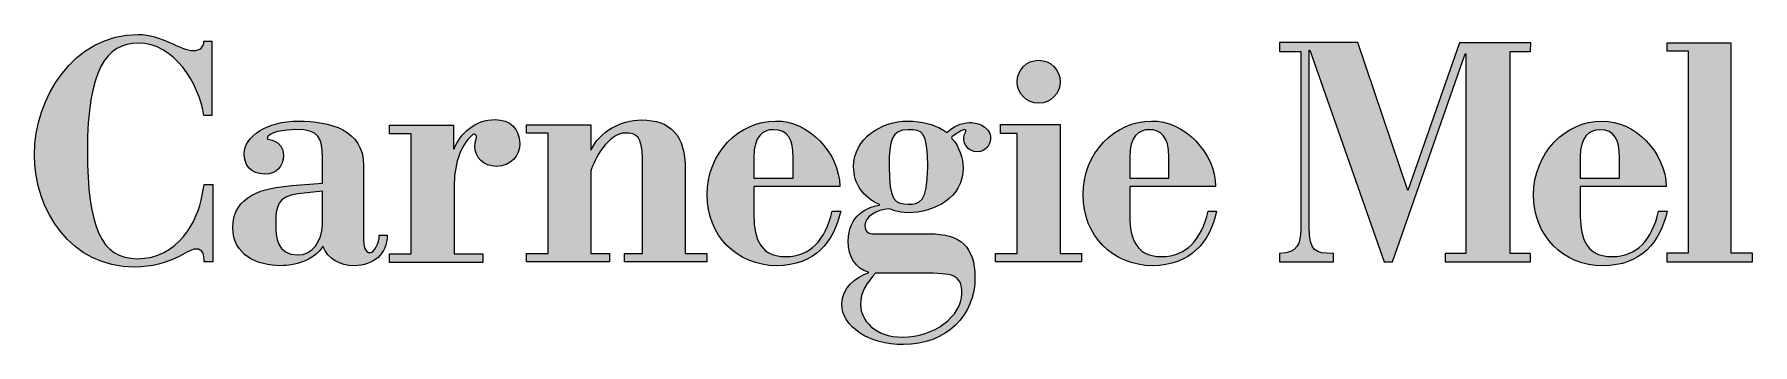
# Model space of a CAD drawing. Header units: inches. Extents: x -0.72 to 1.29, y 1.32 to 1.5.
# Drawn here: x -0.716 to 0.271, y 1.318 to 1.496 of the extents above; entities that cross this region are included whole.
import ezdxf

# ---------------------------------------------------------------- set-up
doc = ezdxf.new("R2010")
doc.units = ezdxf.units.IN
doc.header["$MEASUREMENT"] = 0
doc.layers.add('Carnegie Mellon University', color=7, linetype='Continuous', lineweight=0)

# ---------------------------------------------------------------- blocks, each defined once
blk = doc.blocks.new('Block_0')
at = {"layer": 'Carnegie Mellon University', "true_color": 0x000000, "transparency": 33554687}
h = blk.add_hatch(color=18, dxfattribs=at)
h.dxf.hatch_style = 2
edge = h.paths.add_edge_path()
edge.add_spline(control_points=[(-0.61384, 1.49263), (-0.61384, 1.49263), (-0.6183, 1.49263), (-0.6183, 1.49263), (-0.61848, 1.48883), (-0.62047, 1.48719), (-0.62428, 1.48719), (-0.6319, 1.48719), (-0.64303, 1.49644), (-0.65609, 1.49644), (-0.69327, 1.49644), (-0.71574, 1.45981), (-0.71574, 1.42753), (-0.71574, 1.39506), (-0.69435, 1.36297), (-0.65844, 1.36297), (-0.63668, 1.36297), (-0.62852, 1.37331), (-0.62272, 1.37331), (-0.61891, 1.37331), (-0.61821, 1.36995), (-0.61821, 1.36587), (-0.61821, 1.36587), (-0.61329, 1.36587), (-0.61329, 1.36587), (-0.61329, 1.36587), (-0.61329, 1.4103), (-0.61329, 1.4103), (-0.61329, 1.4103), (-0.61821, 1.4103), (-0.61821, 1.4103), (-0.61821, 1.4103), (-0.6193, 1.40413), (-0.6193, 1.40413), (-0.62183, 1.38945), (-0.63324, 1.36775), (-0.65663, 1.36775), (-0.67731, 1.36775), (-0.68528, 1.38563), (-0.68528, 1.4297), (-0.68528, 1.47595), (-0.6744, 1.4915), (-0.65609, 1.4915), (-0.63541, 1.4915), (-0.62119, 1.46833), (-0.6183, 1.44984), (-0.6183, 1.44984), (-0.61384, 1.44984), (-0.61384, 1.44984), (-0.61384, 1.44984), (-0.61384, 1.49263), (-0.61384, 1.49263)], knot_values=[0, 0, 0, 0, 1, 1, 1, 2, 2, 2, 3, 3, 3, 4, 4, 4, 5, 5, 5, 6, 6, 6, 7, 7, 7, 8, 8, 8, 9, 9, 9, 10, 10, 10, 11, 11, 11, 12, 12, 12, 13, 13, 13, 14, 14, 14, 15, 15, 15, 16, 16, 16, 17, 17, 17, 17], degree=3, periodic=0)
h = blk.add_hatch(color=18, dxfattribs=at)
h.dxf.hatch_style = 2
edge = h.paths.add_edge_path()
edge.add_spline(control_points=[(0.07343, 1.40688), (0.07343, 1.40688), (0.10307, 1.49166), (0.10307, 1.49166), (0.10307, 1.49166), (0.14395, 1.49166), (0.14395, 1.49166), (0.14395, 1.49166), (0.14383, 1.4866), (0.14383, 1.4866), (0.14383, 1.4866), (0.13214, 1.4866), (0.13214, 1.4866), (0.13214, 1.4866), (0.13214, 1.3708), (0.13214, 1.3708), (0.13214, 1.3708), (0.14383, 1.3708), (0.14383, 1.3708), (0.14383, 1.3708), (0.14383, 1.36586), (0.14383, 1.36586), (0.14383, 1.36586), (0.09472, 1.36586), (0.09472, 1.36586), (0.09472, 1.36586), (0.09472, 1.3708), (0.09472, 1.3708), (0.09472, 1.3708), (0.10665, 1.3708), (0.10665, 1.3708), (0.10665, 1.3708), (0.10665, 1.48534), (0.10665, 1.48534), (0.10665, 1.48534), (0.1063, 1.48534), (0.1063, 1.48534), (0.1063, 1.48534), (0.06462, 1.36586), (0.06462, 1.36586), (0.06462, 1.36586), (0.05979, 1.36586), (0.05979, 1.36586), (0.05979, 1.36586), (0.01705, 1.48748), (0.01705, 1.48748), (0.01705, 1.48748), (0.01669, 1.48748), (0.01669, 1.48748), (0.01669, 1.48748), (0.01669, 1.38607), (0.01669, 1.38607), (0.01669, 1.37158), (0.02045, 1.3708), (0.0301, 1.3708), (0.0301, 1.3708), (0.03065, 1.3708), (0.03065, 1.3708), (0.03065, 1.3708), (0.03065, 1.36586), (0.03065, 1.36586), (0.03065, 1.36586), (-0.00028, 1.36586), (-0.00028, 1.36586), (-0.00028, 1.36586), (-0.00028, 1.3708), (-0.00028, 1.3708), (-0.00028, 1.3708), (-0.00028, 1.3708), (-0.00028, 1.3708), (0.00993, 1.3708), (0.01182, 1.37677), (0.01182, 1.38446), (0.01182, 1.38446), (0.01182, 1.4866), (0.01182, 1.4866), (0.01182, 1.4866), (-0.00028, 1.4866), (-0.00028, 1.4866), (-0.00028, 1.4866), (-0.00028, 1.49177), (-0.00028, 1.49177), (-0.00028, 1.49177), (0.04459, 1.49177), (0.04459, 1.49177), (0.04459, 1.49177), (0.07343, 1.40688), (0.07343, 1.40688)], knot_values=[0, 0, 0, 0, 1, 1, 1, 2, 2, 2, 3, 3, 3, 4, 4, 4, 5, 5, 5, 6, 6, 6, 7, 7, 7, 8, 8, 8, 9, 9, 9, 10, 10, 10, 11, 11, 11, 12, 12, 12, 13, 13, 13, 14, 14, 14, 15, 15, 15, 16, 16, 16, 17, 17, 17, 18, 18, 18, 19, 19, 19, 20, 20, 20, 21, 21, 21, 22, 22, 22, 23, 23, 23, 24, 24, 24, 25, 25, 25, 26, 26, 26, 27, 27, 27, 28, 28, 28, 29, 29, 29, 29], degree=3, periodic=0)
h = blk.add_hatch(color=18, dxfattribs=at)
h.dxf.hatch_style = 2
h.paths.add_polyline_path([(0.22209, 1.49149), (0.22209, 1.48695), (0.23444, 1.48695), (0.23444, 1.37092), (0.22209, 1.37092), (0.22209, 1.36586), (0.27146, 1.36586), (0.27146, 1.37092), (0.25912, 1.37092), (0.25912, 1.49149)])
h = blk.add_hatch(color=18, dxfattribs=at)
h.dxf.hatch_style = 2
edge = h.paths.add_edge_path()
edge.add_spline(control_points=[(-0.15107, 1.46927), (-0.15107, 1.46243), (-0.14559, 1.45695), (-0.13874, 1.45695), (-0.13189, 1.45695), (-0.12642, 1.46243), (-0.12642, 1.46927), (-0.12642, 1.47612), (-0.13189, 1.4816), (-0.13874, 1.4816), (-0.14559, 1.4816), (-0.15107, 1.47612), (-0.15107, 1.46927)], knot_values=[0, 0, 0, 0, 1, 1, 1, 2, 2, 2, 3, 3, 3, 4, 4, 4, 4], degree=3, periodic=0)
edge.add_line((-0.15107, 1.46927), (-0.15107, 1.46927))
h = blk.add_hatch(color=18, dxfattribs=at)
h.dxf.hatch_style = 2
edge = h.paths.add_edge_path()
edge.add_spline(control_points=[(-0.51759, 1.38125), (-0.51759, 1.3766), (-0.52065, 1.37124), (-0.52268, 1.37124), (-0.5259, 1.37124), (-0.52664, 1.37463), (-0.52664, 1.38018), (-0.52664, 1.38018), (-0.52664, 1.42132), (-0.52664, 1.42132), (-0.52664, 1.44171), (-0.54578, 1.44671), (-0.56419, 1.44671), (-0.58208, 1.44671), (-0.59514, 1.43795), (-0.59514, 1.42793), (-0.59514, 1.42168), (-0.59156, 1.41631), (-0.58351, 1.41631), (-0.57672, 1.41631), (-0.57261, 1.42078), (-0.57261, 1.42704), (-0.57261, 1.43614), (-0.58205, 1.43625), (-0.58205, 1.43646), (-0.58205, 1.44052), (-0.57153, 1.44183), (-0.56544, 1.44183), (-0.55204, 1.44183), (-0.55024, 1.43688), (-0.55024, 1.42614), (-0.55024, 1.42614), (-0.55024, 1.41113), (-0.55024, 1.41113), (-0.55024, 1.41113), (-0.56777, 1.40969), (-0.56777, 1.40969), (-0.58405, 1.40844), (-0.60176, 1.40415), (-0.60176, 1.38555), (-0.60176, 1.36998), (-0.58781, 1.36373), (-0.57404, 1.36373), (-0.56705, 1.36373), (-0.55471, 1.3664), (-0.55007, 1.37499), (-0.54685, 1.36748), (-0.54023, 1.36373), (-0.53217, 1.36373), (-0.52055, 1.36373), (-0.51304, 1.3707), (-0.51304, 1.38125), (-0.51304, 1.38125), (-0.51759, 1.38125), (-0.51759, 1.38125)], knot_values=[0, 0, 0, 0, 1, 1, 1, 2, 2, 2, 3, 3, 3, 4, 4, 4, 5, 5, 5, 6, 6, 6, 7, 7, 7, 8, 8, 8, 9, 9, 9, 10, 10, 10, 11, 11, 11, 12, 12, 12, 13, 13, 13, 14, 14, 14, 15, 15, 15, 16, 16, 16, 17, 17, 17, 18, 18, 18, 18], degree=3, periodic=0)
edge = h.paths.add_edge_path()
edge.add_spline(control_points=[(-0.55024, 1.38716), (-0.5506, 1.37767), (-0.55597, 1.3699), (-0.56438, 1.3699), (-0.57654, 1.3699), (-0.57708, 1.38017), (-0.57708, 1.38801), (-0.57708, 1.39749), (-0.576, 1.40375), (-0.56438, 1.405), (-0.56438, 1.405), (-0.55024, 1.40644), (-0.55024, 1.40644), (-0.55024, 1.40644), (-0.55024, 1.38716), (-0.55024, 1.38716)], knot_values=[0, 0, 0, 0, 1, 1, 1, 2, 2, 2, 3, 3, 3, 4, 4, 4, 5, 5, 5, 5], degree=3, periodic=0)
h = blk.add_hatch(color=18, dxfattribs=at)
h.dxf.hatch_style = 2
edge = h.paths.add_edge_path()
edge.add_spline(control_points=[(-0.45099, 1.44756), (-0.46243, 1.44756), (-0.4712, 1.43969), (-0.4746, 1.43074), (-0.4746, 1.43074), (-0.47496, 1.43074), (-0.47496, 1.43074), (-0.47496, 1.43074), (-0.47496, 1.44436), (-0.47496, 1.44436), (-0.47496, 1.44436), (-0.51162, 1.44436), (-0.51162, 1.44436), (-0.51162, 1.44436), (-0.51162, 1.43935), (-0.51162, 1.43935), (-0.51162, 1.43935), (-0.49928, 1.43935), (-0.49928, 1.43935), (-0.49928, 1.43935), (-0.49928, 1.37054), (-0.49928, 1.37054), (-0.49928, 1.37054), (-0.51162, 1.37054), (-0.51162, 1.37054), (-0.51162, 1.37054), (-0.51162, 1.36564), (-0.51162, 1.36564), (-0.51162, 1.36564), (-0.45814, 1.36564), (-0.45814, 1.36564), (-0.45814, 1.36564), (-0.45814, 1.37054), (-0.45814, 1.37054), (-0.45814, 1.37054), (-0.4746, 1.37054), (-0.4746, 1.37054), (-0.4746, 1.37054), (-0.4746, 1.40907), (-0.4746, 1.40907), (-0.4746, 1.42058), (-0.47159, 1.43235), (-0.46402, 1.43884), (-0.46358, 1.43916), (-0.46299, 1.43925), (-0.46247, 1.43899), (-0.46189, 1.4387), (-0.46161, 1.43809), (-0.46167, 1.43747), (-0.46167, 1.43747), (-0.46166, 1.43745), (-0.46166, 1.43745), (-0.46215, 1.43606), (-0.46254, 1.43439), (-0.46262, 1.43235), (-0.46286, 1.42586), (-0.45743, 1.42073), (-0.45045, 1.42073), (-0.44187, 1.42073), (-0.43686, 1.42699), (-0.43686, 1.43379), (-0.43686, 1.44237), (-0.44258, 1.44756), (-0.45099, 1.44756)], knot_values=[0, 0, 0, 0, 1, 1, 1, 2, 2, 2, 3, 3, 3, 4, 4, 4, 5, 5, 5, 6, 6, 6, 7, 7, 7, 8, 8, 8, 9, 9, 9, 10, 10, 10, 11, 11, 11, 12, 12, 12, 13, 13, 13, 14, 14, 14, 15, 15, 15, 16, 16, 16, 17, 17, 17, 18, 18, 18, 19, 19, 19, 20, 20, 20, 21, 21, 21, 21], degree=3, periodic=0)
h = blk.add_hatch(color=18, dxfattribs=at)
h.dxf.hatch_style = 2
edge = h.paths.add_edge_path()
edge.add_spline(control_points=[(-0.34175, 1.37072), (-0.34175, 1.37072), (-0.34175, 1.41901), (-0.34175, 1.41901), (-0.34175, 1.43832), (-0.34997, 1.44735), (-0.36696, 1.44735), (-0.37895, 1.44735), (-0.3911, 1.44047), (-0.39594, 1.4301), (-0.39594, 1.4301), (-0.39594, 1.4301), (-0.39594, 1.4301), (-0.39594, 1.4301), (-0.39594, 1.44458), (-0.39594, 1.44458), (-0.39594, 1.44458), (-0.43296, 1.44458), (-0.43296, 1.44458), (-0.43296, 1.44458), (-0.43296, 1.43976), (-0.43296, 1.43976), (-0.43296, 1.43976), (-0.42063, 1.43976), (-0.42063, 1.43976), (-0.42063, 1.43976), (-0.42063, 1.37072), (-0.42063, 1.37072), (-0.42063, 1.37072), (-0.43296, 1.37072), (-0.43296, 1.37072), (-0.43296, 1.37072), (-0.43296, 1.36589), (-0.43296, 1.36589), (-0.43296, 1.36589), (-0.38539, 1.36589), (-0.38539, 1.36589), (-0.38539, 1.36589), (-0.38539, 1.37072), (-0.38539, 1.37072), (-0.38539, 1.37072), (-0.39594, 1.37072), (-0.39594, 1.37072), (-0.39594, 1.37072), (-0.39594, 1.41791), (-0.39594, 1.41791), (-0.3944, 1.42455), (-0.38599, 1.43987), (-0.37622, 1.43987), (-0.36972, 1.43987), (-0.36643, 1.43763), (-0.36643, 1.42563), (-0.36643, 1.42563), (-0.36643, 1.37072), (-0.36643, 1.37072), (-0.36643, 1.37072), (-0.37663, 1.37072), (-0.37663, 1.37072), (-0.37663, 1.37072), (-0.37663, 1.36589), (-0.37663, 1.36589), (-0.37663, 1.36589), (-0.32941, 1.36589), (-0.32941, 1.36589), (-0.32941, 1.36589), (-0.32941, 1.37072), (-0.32941, 1.37072), (-0.32941, 1.37072), (-0.34175, 1.37072), (-0.34175, 1.37072)], knot_values=[0, 0, 0, 0, 1, 1, 1, 2, 2, 2, 3, 3, 3, 4, 4, 4, 5, 5, 5, 6, 6, 6, 7, 7, 7, 8, 8, 8, 9, 9, 9, 10, 10, 10, 11, 11, 11, 12, 12, 12, 13, 13, 13, 14, 14, 14, 15, 15, 15, 16, 16, 16, 17, 17, 17, 18, 18, 18, 19, 19, 19, 20, 20, 20, 21, 21, 21, 22, 22, 22, 23, 23, 23, 23], degree=3, periodic=0)
h = blk.add_hatch(color=18, dxfattribs=at)
h.dxf.hatch_style = 2
edge = h.paths.add_edge_path()
edge.add_spline(control_points=[(-0.30238, 1.40917), (-0.30238, 1.40917), (-0.25301, 1.40917), (-0.25301, 1.40917), (-0.25319, 1.42849), (-0.27108, 1.44708), (-0.28986, 1.44673), (-0.31096, 1.44673), (-0.32921, 1.42849), (-0.32921, 1.40434), (-0.32921, 1.38109), (-0.31222, 1.36374), (-0.28932, 1.36374), (-0.26732, 1.36374), (-0.25641, 1.37733), (-0.25247, 1.39504), (-0.25247, 1.39504), (-0.25735, 1.39504), (-0.25735, 1.39504), (-0.26128, 1.3784), (-0.27001, 1.36895), (-0.28396, 1.36895), (-0.30059, 1.36895), (-0.30238, 1.38198), (-0.30238, 1.39414), (-0.30238, 1.39414), (-0.30238, 1.40917), (-0.30238, 1.40917)], knot_values=[0, 0, 0, 0, 1, 1, 1, 2, 2, 2, 3, 3, 3, 4, 4, 4, 5, 5, 5, 6, 6, 6, 7, 7, 7, 8, 8, 8, 9, 9, 9, 9], degree=3, periodic=0)
edge = h.paths.add_edge_path()
edge.add_spline(control_points=[(-0.30238, 1.41403), (-0.30238, 1.41403), (-0.30238, 1.42605), (-0.30238, 1.42605), (-0.30238, 1.43803), (-0.29719, 1.44178), (-0.29111, 1.44178), (-0.28252, 1.44178), (-0.27984, 1.43588), (-0.27984, 1.42605), (-0.27984, 1.42605), (-0.27984, 1.41403), (-0.27984, 1.41403), (-0.27984, 1.41403), (-0.30238, 1.41403), (-0.30238, 1.41403)], knot_values=[0, 0, 0, 0, 1, 1, 1, 2, 2, 2, 3, 3, 3, 4, 4, 4, 5, 5, 5, 5], degree=3, periodic=0)
h = blk.add_hatch(color=18, dxfattribs=at)
h.dxf.hatch_style = 2
edge = h.paths.add_edge_path()
edge.add_spline(control_points=[(-0.20251, 1.42054), (-0.20251, 1.39974), (-0.20734, 1.39905), (-0.21377, 1.39905), (-0.22093, 1.39905), (-0.22469, 1.40043), (-0.22469, 1.42107), (-0.22469, 1.43557), (-0.22308, 1.44173), (-0.21377, 1.44173), (-0.20537, 1.44173), (-0.20268, 1.44117), (-0.20251, 1.4206), (-0.20251, 1.4206), (-0.20251, 1.42054), (-0.20251, 1.42054)], knot_values=[0, 0, 0, 0, 1, 1, 1, 2, 2, 2, 3, 3, 3, 4, 4, 4, 5, 5, 5, 5], degree=3, periodic=0)
edge = h.paths.add_edge_path()
edge.add_spline(control_points=[(-0.20555, 1.35943), (-0.18766, 1.35943), (-0.18291, 1.35869), (-0.18291, 1.34777), (-0.18291, 1.33472), (-0.1989, 1.32273), (-0.21696, 1.32273), (-0.23306, 1.32273), (-0.24078, 1.3326), (-0.24114, 1.34119), (-0.24114, 1.34906), (-0.23722, 1.35424), (-0.2324, 1.35943), (-0.2324, 1.35943), (-0.20555, 1.35943), (-0.20555, 1.35943)], knot_values=[0, 0, 0, 0, 1, 1, 1, 2, 2, 2, 3, 3, 3, 4, 4, 4, 5, 5, 5, 5], degree=3, periodic=0)
edge = h.paths.add_edge_path()
edge.add_spline(control_points=[(-0.18178, 1.44173), (-0.18142, 1.44182), (-0.18097, 1.44202), (-0.1807, 1.44174), (-0.18043, 1.44147), (-0.18044, 1.44112), (-0.18064, 1.44077), (-0.18064, 1.44077), (-0.18065, 1.44074), (-0.18065, 1.44074), (-0.18174, 1.43892), (-0.18215, 1.43664), (-0.1813, 1.43418), (-0.18048, 1.43177), (-0.17839, 1.42987), (-0.1759, 1.42931), (-0.17079, 1.42814), (-0.16634, 1.43192), (-0.16634, 1.4368), (-0.16634, 1.43997), (-0.1683, 1.44235), (-0.17056, 1.44378), (-0.17282, 1.4452), (-0.17551, 1.44585), (-0.17844, 1.44585), (-0.1832, 1.44585), (-0.18807, 1.4433), (-0.19157, 1.44025), (-0.19158, 1.44026), (-0.19159, 1.44027), (-0.1916, 1.44028), (-0.1924, 1.44086), (-0.19324, 1.44141), (-0.19414, 1.44193), (-0.19906, 1.4448), (-0.20548, 1.44671), (-0.21395, 1.44671), (-0.22898, 1.44671), (-0.24508, 1.43688), (-0.24508, 1.4206), (-0.24508, 1.41077), (-0.23971, 1.40307), (-0.23023, 1.39878), (-0.23023, 1.39878), (-0.23023, 1.39842), (-0.23023, 1.39842), (-0.2372, 1.39753), (-0.24812, 1.3927), (-0.24812, 1.37785), (-0.24812, 1.36891), (-0.244, 1.36212), (-0.23648, 1.35997), (-0.23648, 1.35997), (-0.23648, 1.35961), (-0.23648, 1.35961), (-0.24365, 1.35764), (-0.25187, 1.35049), (-0.25187, 1.3419), (-0.25187, 1.32866), (-0.23631, 1.31847), (-0.21646, 1.31847), (-0.19159, 1.31847), (-0.17532, 1.33529), (-0.17532, 1.3571), (-0.17532, 1.37445), (-0.1839, 1.38232), (-0.20143, 1.38197), (-0.20143, 1.38197), (-0.23112, 1.38197), (-0.23112, 1.38197), (-0.23559, 1.38197), (-0.23858, 1.38215), (-0.23858, 1.38698), (-0.23858, 1.39144), (-0.23172, 1.39628), (-0.22493, 1.39628), (-0.22374, 1.39628), (-0.2218, 1.39537), (-0.22129, 1.3952), (-0.21914, 1.3945), (-0.21681, 1.39413), (-0.21395, 1.39413), (-0.19857, 1.39413), (-0.18212, 1.40289), (-0.18212, 1.41989), (-0.18212, 1.42514), (-0.1844, 1.43233), (-0.18865, 1.43679), (-0.18891, 1.43706), (-0.18889, 1.43748), (-0.1886, 1.43771), (-0.18688, 1.43907), (-0.18488, 1.44023), (-0.18394, 1.44075), (-0.18317, 1.44118), (-0.18257, 1.44149), (-0.18183, 1.44171), (-0.18183, 1.44171), (-0.18178, 1.44173), (-0.18178, 1.44173)], knot_values=[0, 0, 0, 0, 1, 1, 1, 2, 2, 2, 3, 3, 3, 4, 4, 4, 5, 5, 5, 6, 6, 6, 7, 7, 7, 8, 8, 8, 9, 9, 9, 10, 10, 10, 11, 11, 11, 12, 12, 12, 13, 13, 13, 14, 14, 14, 15, 15, 15, 16, 16, 16, 17, 17, 17, 18, 18, 18, 19, 19, 19, 20, 20, 20, 21, 21, 21, 22, 22, 22, 23, 23, 23, 24, 24, 24, 25, 25, 25, 26, 26, 26, 27, 27, 27, 28, 28, 28, 29, 29, 29, 30, 30, 30, 31, 31, 31, 32, 32, 32, 33, 33, 33, 33], degree=3, periodic=0)
h = blk.add_hatch(color=18, dxfattribs=at)
h.dxf.hatch_style = 2
h.paths.add_polyline_path([(-0.12647, 1.44482), (-0.12647, 1.37077), (-0.11412, 1.37077), (-0.11412, 1.36587), (-0.16349, 1.36587), (-0.16349, 1.37077), (-0.15115, 1.37077), (-0.15115, 1.4396), (-0.16073, 1.4396), (-0.16073, 1.44482)])
h = blk.add_hatch(color=18, dxfattribs=at)
h.dxf.hatch_style = 2
edge = h.paths.add_edge_path()
edge.add_spline(control_points=[(-0.08644, 1.40917), (-0.08644, 1.40917), (-0.03707, 1.40917), (-0.03707, 1.40917), (-0.03725, 1.42849), (-0.05513, 1.44708), (-0.07391, 1.44673), (-0.09502, 1.44673), (-0.11326, 1.42849), (-0.11326, 1.40434), (-0.11326, 1.38109), (-0.09627, 1.36374), (-0.07338, 1.36374), (-0.05138, 1.36374), (-0.04046, 1.37733), (-0.03653, 1.39504), (-0.03653, 1.39504), (-0.0414, 1.39504), (-0.0414, 1.39504), (-0.04533, 1.3784), (-0.05406, 1.36895), (-0.06801, 1.36895), (-0.08464, 1.36895), (-0.08644, 1.38198), (-0.08644, 1.39414), (-0.08644, 1.39414), (-0.08644, 1.40917), (-0.08644, 1.40917)], knot_values=[0, 0, 0, 0, 1, 1, 1, 2, 2, 2, 3, 3, 3, 4, 4, 4, 5, 5, 5, 6, 6, 6, 7, 7, 7, 8, 8, 8, 9, 9, 9, 9], degree=3, periodic=0)
edge = h.paths.add_edge_path()
edge.add_spline(control_points=[(-0.08644, 1.41403), (-0.08644, 1.41403), (-0.08644, 1.42605), (-0.08644, 1.42605), (-0.08644, 1.43803), (-0.08124, 1.44178), (-0.07517, 1.44178), (-0.06876, 1.44178), (-0.0639, 1.43808), (-0.0639, 1.42605), (-0.0639, 1.42605), (-0.0639, 1.41403), (-0.0639, 1.41403), (-0.0639, 1.41403), (-0.08644, 1.41403), (-0.08644, 1.41403)], knot_values=[0, 0, 0, 0, 1, 1, 1, 2, 2, 2, 3, 3, 3, 4, 4, 4, 5, 5, 5, 5], degree=3, periodic=0)
h = blk.add_hatch(color=18, dxfattribs=at)
h.dxf.hatch_style = 2
edge = h.paths.add_edge_path()
edge.add_spline(control_points=[(0.17242, 1.40914), (0.17242, 1.40914), (0.22179, 1.40914), (0.22179, 1.40914), (0.22161, 1.42846), (0.20372, 1.44706), (0.18494, 1.4467), (0.16384, 1.4467), (0.14559, 1.42846), (0.14559, 1.40431), (0.14559, 1.38106), (0.16258, 1.36371), (0.18548, 1.36371), (0.20748, 1.36371), (0.21839, 1.3773), (0.22232, 1.39501), (0.22232, 1.39501), (0.21745, 1.39501), (0.21745, 1.39501), (0.21352, 1.37837), (0.20479, 1.36893), (0.19084, 1.36893), (0.17421, 1.36893), (0.17242, 1.38195), (0.17242, 1.39411), (0.17242, 1.39411), (0.17242, 1.40914), (0.17242, 1.40914)], knot_values=[0, 0, 0, 0, 1, 1, 1, 2, 2, 2, 3, 3, 3, 4, 4, 4, 5, 5, 5, 6, 6, 6, 7, 7, 7, 8, 8, 8, 9, 9, 9, 9], degree=3, periodic=0)
edge = h.paths.add_edge_path()
edge.add_spline(control_points=[(0.17242, 1.414), (0.17242, 1.414), (0.17242, 1.42602), (0.17242, 1.42602), (0.17242, 1.438), (0.17761, 1.44175), (0.18369, 1.44175), (0.19228, 1.44175), (0.19496, 1.43585), (0.19496, 1.42602), (0.19496, 1.42602), (0.19496, 1.414), (0.19496, 1.414), (0.19496, 1.414), (0.17242, 1.414), (0.17242, 1.414)], knot_values=[0, 0, 0, 0, 1, 1, 1, 2, 2, 2, 3, 3, 3, 4, 4, 4, 5, 5, 5, 5], degree=3, periodic=0)
at = {"layer": 'Carnegie Mellon University'}
for points in [[(0.22209, 1.49149), (0.22209, 1.48695), (0.23444, 1.48695), (0.23444, 1.37092), (0.22209, 1.37092), (0.22209, 1.36586), (0.27146, 1.36586), (0.27146, 1.37092), (0.25912, 1.37092), (0.25912, 1.49149)], [(-0.12647, 1.44482), (-0.12647, 1.37077), (-0.11412, 1.37077), (-0.11412, 1.36587), (-0.16349, 1.36587), (-0.16349, 1.37077), (-0.15115, 1.37077), (-0.15115, 1.4396), (-0.16073, 1.4396), (-0.16073, 1.44482)]]:
    blk.add_lwpolyline(points, close=True, dxfattribs=at)
for points, knots in [([(-0.61384, 1.49263), (-0.61384, 1.49263), (-0.6183, 1.49263), (-0.6183, 1.49263), (-0.61848, 1.48883), (-0.62047, 1.48719), (-0.62428, 1.48719), (-0.6319, 1.48719), (-0.64303, 1.49644), (-0.65609, 1.49644), (-0.69327, 1.49644), (-0.71574, 1.45981), (-0.71574, 1.42753), (-0.71574, 1.39506), (-0.69435, 1.36297), (-0.65844, 1.36297), (-0.63668, 1.36297), (-0.62852, 1.37331), (-0.62272, 1.37331), (-0.61891, 1.37331), (-0.61821, 1.36995), (-0.61821, 1.36587), (-0.61821, 1.36587), (-0.61329, 1.36587), (-0.61329, 1.36587), (-0.61329, 1.36587), (-0.61329, 1.4103), (-0.61329, 1.4103), (-0.61329, 1.4103), (-0.61821, 1.4103), (-0.61821, 1.4103), (-0.61821, 1.4103), (-0.6193, 1.40413), (-0.6193, 1.40413), (-0.62183, 1.38945), (-0.63324, 1.36775), (-0.65663, 1.36775), (-0.67731, 1.36775), (-0.68528, 1.38563), (-0.68528, 1.4297), (-0.68528, 1.47595), (-0.6744, 1.4915), (-0.65609, 1.4915), (-0.63541, 1.4915), (-0.62119, 1.46833), (-0.6183, 1.44984), (-0.6183, 1.44984), (-0.61384, 1.44984), (-0.61384, 1.44984), (-0.61384, 1.44984), (-0.61384, 1.49263), (-0.61384, 1.49263)], [0, 0, 0, 0, 1, 1, 1, 2, 2, 2, 3, 3, 3, 4, 4, 4, 5, 5, 5, 6, 6, 6, 7, 7, 7, 8, 8, 8, 9, 9, 9, 10, 10, 10, 11, 11, 11, 12, 12, 12, 13, 13, 13, 14, 14, 14, 15, 15, 15, 16, 16, 16, 17, 17, 17, 17]), ([(0.07343, 1.40688), (0.07343, 1.40688), (0.10307, 1.49166), (0.10307, 1.49166), (0.10307, 1.49166), (0.14395, 1.49166), (0.14395, 1.49166), (0.14395, 1.49166), (0.14383, 1.4866), (0.14383, 1.4866), (0.14383, 1.4866), (0.13214, 1.4866), (0.13214, 1.4866), (0.13214, 1.4866), (0.13214, 1.3708), (0.13214, 1.3708), (0.13214, 1.3708), (0.14383, 1.3708), (0.14383, 1.3708), (0.14383, 1.3708), (0.14383, 1.36586), (0.14383, 1.36586), (0.14383, 1.36586), (0.09472, 1.36586), (0.09472, 1.36586), (0.09472, 1.36586), (0.09472, 1.3708), (0.09472, 1.3708), (0.09472, 1.3708), (0.10665, 1.3708), (0.10665, 1.3708), (0.10665, 1.3708), (0.10665, 1.48534), (0.10665, 1.48534), (0.10665, 1.48534), (0.1063, 1.48534), (0.1063, 1.48534), (0.1063, 1.48534), (0.06462, 1.36586), (0.06462, 1.36586), (0.06462, 1.36586), (0.05979, 1.36586), (0.05979, 1.36586), (0.05979, 1.36586), (0.01705, 1.48748), (0.01705, 1.48748), (0.01705, 1.48748), (0.01669, 1.48748), (0.01669, 1.48748), (0.01669, 1.48748), (0.01669, 1.38607), (0.01669, 1.38607), (0.01669, 1.37158), (0.02045, 1.3708), (0.0301, 1.3708), (0.0301, 1.3708), (0.03065, 1.3708), (0.03065, 1.3708), (0.03065, 1.3708), (0.03065, 1.36586), (0.03065, 1.36586), (0.03065, 1.36586), (-0.00028, 1.36586), (-0.00028, 1.36586), (-0.00028, 1.36586), (-0.00028, 1.3708), (-0.00028, 1.3708), (-0.00028, 1.3708), (-0.00028, 1.3708), (-0.00028, 1.3708), (0.00993, 1.3708), (0.01182, 1.37677), (0.01182, 1.38446), (0.01182, 1.38446), (0.01182, 1.4866), (0.01182, 1.4866), (0.01182, 1.4866), (-0.00028, 1.4866), (-0.00028, 1.4866), (-0.00028, 1.4866), (-0.00028, 1.49177), (-0.00028, 1.49177), (-0.00028, 1.49177), (0.04459, 1.49177), (0.04459, 1.49177), (0.04459, 1.49177), (0.07343, 1.40688), (0.07343, 1.40688)], [0, 0, 0, 0, 1, 1, 1, 2, 2, 2, 3, 3, 3, 4, 4, 4, 5, 5, 5, 6, 6, 6, 7, 7, 7, 8, 8, 8, 9, 9, 9, 10, 10, 10, 11, 11, 11, 12, 12, 12, 13, 13, 13, 14, 14, 14, 15, 15, 15, 16, 16, 16, 17, 17, 17, 18, 18, 18, 19, 19, 19, 20, 20, 20, 21, 21, 21, 22, 22, 22, 23, 23, 23, 24, 24, 24, 25, 25, 25, 26, 26, 26, 27, 27, 27, 28, 28, 28, 29, 29, 29, 29]), ([(-0.15107, 1.46927), (-0.15107, 1.46243), (-0.14559, 1.45695), (-0.13874, 1.45695), (-0.13189, 1.45695), (-0.12642, 1.46243), (-0.12642, 1.46927), (-0.12642, 1.47612), (-0.13189, 1.4816), (-0.13874, 1.4816), (-0.14559, 1.4816), (-0.15107, 1.47612), (-0.15107, 1.46927)], [0, 0, 0, 0, 1, 1, 1, 2, 2, 2, 3, 3, 3, 4, 4, 4, 4]), ([(-0.51759, 1.38125), (-0.51759, 1.3766), (-0.52065, 1.37124), (-0.52268, 1.37124), (-0.5259, 1.37124), (-0.52664, 1.37463), (-0.52664, 1.38018), (-0.52664, 1.38018), (-0.52664, 1.42132), (-0.52664, 1.42132), (-0.52664, 1.44171), (-0.54578, 1.44671), (-0.56419, 1.44671), (-0.58208, 1.44671), (-0.59514, 1.43795), (-0.59514, 1.42793), (-0.59514, 1.42168), (-0.59156, 1.41631), (-0.58351, 1.41631), (-0.57672, 1.41631), (-0.57261, 1.42078), (-0.57261, 1.42704), (-0.57261, 1.43614), (-0.58205, 1.43625), (-0.58205, 1.43646), (-0.58205, 1.44052), (-0.57153, 1.44183), (-0.56544, 1.44183), (-0.55204, 1.44183), (-0.55024, 1.43688), (-0.55024, 1.42614), (-0.55024, 1.42614), (-0.55024, 1.41113), (-0.55024, 1.41113), (-0.55024, 1.41113), (-0.56777, 1.40969), (-0.56777, 1.40969), (-0.58405, 1.40844), (-0.60176, 1.40415), (-0.60176, 1.38555), (-0.60176, 1.36998), (-0.58781, 1.36373), (-0.57404, 1.36373), (-0.56705, 1.36373), (-0.55471, 1.3664), (-0.55007, 1.37499), (-0.54685, 1.36748), (-0.54023, 1.36373), (-0.53217, 1.36373), (-0.52055, 1.36373), (-0.51304, 1.3707), (-0.51304, 1.38125), (-0.51304, 1.38125), (-0.51759, 1.38125), (-0.51759, 1.38125)], [0, 0, 0, 0, 1, 1, 1, 2, 2, 2, 3, 3, 3, 4, 4, 4, 5, 5, 5, 6, 6, 6, 7, 7, 7, 8, 8, 8, 9, 9, 9, 10, 10, 10, 11, 11, 11, 12, 12, 12, 13, 13, 13, 14, 14, 14, 15, 15, 15, 16, 16, 16, 17, 17, 17, 18, 18, 18, 18]), ([(-0.45099, 1.44756), (-0.46243, 1.44756), (-0.4712, 1.43969), (-0.4746, 1.43074), (-0.4746, 1.43074), (-0.47496, 1.43074), (-0.47496, 1.43074), (-0.47496, 1.43074), (-0.47496, 1.44436), (-0.47496, 1.44436), (-0.47496, 1.44436), (-0.51162, 1.44436), (-0.51162, 1.44436), (-0.51162, 1.44436), (-0.51162, 1.43935), (-0.51162, 1.43935), (-0.51162, 1.43935), (-0.49928, 1.43935), (-0.49928, 1.43935), (-0.49928, 1.43935), (-0.49928, 1.37054), (-0.49928, 1.37054), (-0.49928, 1.37054), (-0.51162, 1.37054), (-0.51162, 1.37054), (-0.51162, 1.37054), (-0.51162, 1.36564), (-0.51162, 1.36564), (-0.51162, 1.36564), (-0.45814, 1.36564), (-0.45814, 1.36564), (-0.45814, 1.36564), (-0.45814, 1.37054), (-0.45814, 1.37054), (-0.45814, 1.37054), (-0.4746, 1.37054), (-0.4746, 1.37054), (-0.4746, 1.37054), (-0.4746, 1.40907), (-0.4746, 1.40907), (-0.4746, 1.42058), (-0.47159, 1.43235), (-0.46402, 1.43884), (-0.46358, 1.43916), (-0.46299, 1.43925), (-0.46247, 1.43899), (-0.46189, 1.4387), (-0.46161, 1.43809), (-0.46167, 1.43747), (-0.46167, 1.43747), (-0.46166, 1.43745), (-0.46166, 1.43745), (-0.46215, 1.43606), (-0.46254, 1.43439), (-0.46262, 1.43235), (-0.46286, 1.42586), (-0.45743, 1.42073), (-0.45045, 1.42073), (-0.44187, 1.42073), (-0.43686, 1.42699), (-0.43686, 1.43379), (-0.43686, 1.44237), (-0.44258, 1.44756), (-0.45099, 1.44756)], [0, 0, 0, 0, 1, 1, 1, 2, 2, 2, 3, 3, 3, 4, 4, 4, 5, 5, 5, 6, 6, 6, 7, 7, 7, 8, 8, 8, 9, 9, 9, 10, 10, 10, 11, 11, 11, 12, 12, 12, 13, 13, 13, 14, 14, 14, 15, 15, 15, 16, 16, 16, 17, 17, 17, 18, 18, 18, 19, 19, 19, 20, 20, 20, 21, 21, 21, 21]), ([(-0.34175, 1.37072), (-0.34175, 1.37072), (-0.34175, 1.41901), (-0.34175, 1.41901), (-0.34175, 1.43832), (-0.34997, 1.44735), (-0.36696, 1.44735), (-0.37895, 1.44735), (-0.3911, 1.44047), (-0.39594, 1.4301), (-0.39594, 1.4301), (-0.39594, 1.4301), (-0.39594, 1.4301), (-0.39594, 1.4301), (-0.39594, 1.44458), (-0.39594, 1.44458), (-0.39594, 1.44458), (-0.43296, 1.44458), (-0.43296, 1.44458), (-0.43296, 1.44458), (-0.43296, 1.43976), (-0.43296, 1.43976), (-0.43296, 1.43976), (-0.42063, 1.43976), (-0.42063, 1.43976), (-0.42063, 1.43976), (-0.42063, 1.37072), (-0.42063, 1.37072), (-0.42063, 1.37072), (-0.43296, 1.37072), (-0.43296, 1.37072), (-0.43296, 1.37072), (-0.43296, 1.36589), (-0.43296, 1.36589), (-0.43296, 1.36589), (-0.38539, 1.36589), (-0.38539, 1.36589), (-0.38539, 1.36589), (-0.38539, 1.37072), (-0.38539, 1.37072), (-0.38539, 1.37072), (-0.39594, 1.37072), (-0.39594, 1.37072), (-0.39594, 1.37072), (-0.39594, 1.41791), (-0.39594, 1.41791), (-0.3944, 1.42455), (-0.38599, 1.43987), (-0.37622, 1.43987), (-0.36972, 1.43987), (-0.36643, 1.43763), (-0.36643, 1.42563), (-0.36643, 1.42563), (-0.36643, 1.37072), (-0.36643, 1.37072), (-0.36643, 1.37072), (-0.37663, 1.37072), (-0.37663, 1.37072), (-0.37663, 1.37072), (-0.37663, 1.36589), (-0.37663, 1.36589), (-0.37663, 1.36589), (-0.32941, 1.36589), (-0.32941, 1.36589), (-0.32941, 1.36589), (-0.32941, 1.37072), (-0.32941, 1.37072), (-0.32941, 1.37072), (-0.34175, 1.37072), (-0.34175, 1.37072)], [0, 0, 0, 0, 1, 1, 1, 2, 2, 2, 3, 3, 3, 4, 4, 4, 5, 5, 5, 6, 6, 6, 7, 7, 7, 8, 8, 8, 9, 9, 9, 10, 10, 10, 11, 11, 11, 12, 12, 12, 13, 13, 13, 14, 14, 14, 15, 15, 15, 16, 16, 16, 17, 17, 17, 18, 18, 18, 19, 19, 19, 20, 20, 20, 21, 21, 21, 22, 22, 22, 23, 23, 23, 23]), ([(-0.30238, 1.40917), (-0.30238, 1.40917), (-0.25301, 1.40917), (-0.25301, 1.40917), (-0.25319, 1.42849), (-0.27108, 1.44708), (-0.28986, 1.44673), (-0.31096, 1.44673), (-0.32921, 1.42849), (-0.32921, 1.40434), (-0.32921, 1.38109), (-0.31222, 1.36374), (-0.28932, 1.36374), (-0.26732, 1.36374), (-0.25641, 1.37733), (-0.25247, 1.39504), (-0.25247, 1.39504), (-0.25735, 1.39504), (-0.25735, 1.39504), (-0.26128, 1.3784), (-0.27001, 1.36895), (-0.28396, 1.36895), (-0.30059, 1.36895), (-0.30238, 1.38198), (-0.30238, 1.39414), (-0.30238, 1.39414), (-0.30238, 1.40917), (-0.30238, 1.40917)], [0, 0, 0, 0, 1, 1, 1, 2, 2, 2, 3, 3, 3, 4, 4, 4, 5, 5, 5, 6, 6, 6, 7, 7, 7, 8, 8, 8, 9, 9, 9, 9]), ([(-0.30238, 1.41403), (-0.30238, 1.41403), (-0.30238, 1.42605), (-0.30238, 1.42605), (-0.30238, 1.43803), (-0.29719, 1.44178), (-0.29111, 1.44178), (-0.28252, 1.44178), (-0.27984, 1.43588), (-0.27984, 1.42605), (-0.27984, 1.42605), (-0.27984, 1.41403), (-0.27984, 1.41403), (-0.27984, 1.41403), (-0.30238, 1.41403), (-0.30238, 1.41403)], [0, 0, 0, 0, 1, 1, 1, 2, 2, 2, 3, 3, 3, 4, 4, 4, 5, 5, 5, 5]), ([(-0.18178, 1.44173), (-0.18142, 1.44182), (-0.18097, 1.44202), (-0.1807, 1.44174), (-0.18043, 1.44147), (-0.18044, 1.44112), (-0.18064, 1.44077), (-0.18064, 1.44077), (-0.18065, 1.44074), (-0.18065, 1.44074), (-0.18174, 1.43892), (-0.18215, 1.43664), (-0.1813, 1.43418), (-0.18048, 1.43177), (-0.17839, 1.42987), (-0.1759, 1.42931), (-0.17079, 1.42814), (-0.16634, 1.43192), (-0.16634, 1.4368), (-0.16634, 1.43997), (-0.1683, 1.44235), (-0.17056, 1.44378), (-0.17282, 1.4452), (-0.17551, 1.44585), (-0.17844, 1.44585), (-0.1832, 1.44585), (-0.18807, 1.4433), (-0.19157, 1.44025), (-0.19158, 1.44026), (-0.19159, 1.44027), (-0.1916, 1.44028), (-0.1924, 1.44086), (-0.19324, 1.44141), (-0.19414, 1.44193), (-0.19906, 1.4448), (-0.20548, 1.44671), (-0.21395, 1.44671), (-0.22898, 1.44671), (-0.24508, 1.43688), (-0.24508, 1.4206), (-0.24508, 1.41077), (-0.23971, 1.40307), (-0.23023, 1.39878), (-0.23023, 1.39878), (-0.23023, 1.39842), (-0.23023, 1.39842), (-0.2372, 1.39753), (-0.24812, 1.3927), (-0.24812, 1.37785), (-0.24812, 1.36891), (-0.244, 1.36212), (-0.23648, 1.35997), (-0.23648, 1.35997), (-0.23648, 1.35961), (-0.23648, 1.35961), (-0.24365, 1.35764), (-0.25187, 1.35049), (-0.25187, 1.3419), (-0.25187, 1.32866), (-0.23631, 1.31847), (-0.21646, 1.31847), (-0.19159, 1.31847), (-0.17532, 1.33529), (-0.17532, 1.3571), (-0.17532, 1.37445), (-0.1839, 1.38232), (-0.20143, 1.38197), (-0.20143, 1.38197), (-0.23112, 1.38197), (-0.23112, 1.38197), (-0.23559, 1.38197), (-0.23858, 1.38215), (-0.23858, 1.38698), (-0.23858, 1.39144), (-0.23172, 1.39628), (-0.22493, 1.39628), (-0.22374, 1.39628), (-0.2218, 1.39537), (-0.22129, 1.3952), (-0.21914, 1.3945), (-0.21681, 1.39413), (-0.21395, 1.39413), (-0.19857, 1.39413), (-0.18212, 1.40289), (-0.18212, 1.41989), (-0.18212, 1.42514), (-0.1844, 1.43233), (-0.18865, 1.43679), (-0.18891, 1.43706), (-0.18889, 1.43748), (-0.1886, 1.43771), (-0.18688, 1.43907), (-0.18488, 1.44023), (-0.18394, 1.44075), (-0.18317, 1.44118), (-0.18257, 1.44149), (-0.18183, 1.44171), (-0.18183, 1.44171), (-0.18178, 1.44173), (-0.18178, 1.44173)], [0, 0, 0, 0, 1, 1, 1, 2, 2, 2, 3, 3, 3, 4, 4, 4, 5, 5, 5, 6, 6, 6, 7, 7, 7, 8, 8, 8, 9, 9, 9, 10, 10, 10, 11, 11, 11, 12, 12, 12, 13, 13, 13, 14, 14, 14, 15, 15, 15, 16, 16, 16, 17, 17, 17, 18, 18, 18, 19, 19, 19, 20, 20, 20, 21, 21, 21, 22, 22, 22, 23, 23, 23, 24, 24, 24, 25, 25, 25, 26, 26, 26, 27, 27, 27, 28, 28, 28, 29, 29, 29, 30, 30, 30, 31, 31, 31, 32, 32, 32, 33, 33, 33, 33]), ([(-0.20251, 1.42054), (-0.20251, 1.39974), (-0.20734, 1.39905), (-0.21377, 1.39905), (-0.22093, 1.39905), (-0.22469, 1.40043), (-0.22469, 1.42107), (-0.22469, 1.43557), (-0.22308, 1.44173), (-0.21377, 1.44173), (-0.20537, 1.44173), (-0.20268, 1.44117), (-0.20251, 1.4206), (-0.20251, 1.4206), (-0.20251, 1.42054), (-0.20251, 1.42054)], [0, 0, 0, 0, 1, 1, 1, 2, 2, 2, 3, 3, 3, 4, 4, 4, 5, 5, 5, 5]), ([(-0.08644, 1.40917), (-0.08644, 1.40917), (-0.03707, 1.40917), (-0.03707, 1.40917), (-0.03725, 1.42849), (-0.05513, 1.44708), (-0.07391, 1.44673), (-0.09502, 1.44673), (-0.11326, 1.42849), (-0.11326, 1.40434), (-0.11326, 1.38109), (-0.09627, 1.36374), (-0.07338, 1.36374), (-0.05138, 1.36374), (-0.04046, 1.37733), (-0.03653, 1.39504), (-0.03653, 1.39504), (-0.0414, 1.39504), (-0.0414, 1.39504), (-0.04533, 1.3784), (-0.05406, 1.36895), (-0.06801, 1.36895), (-0.08464, 1.36895), (-0.08644, 1.38198), (-0.08644, 1.39414), (-0.08644, 1.39414), (-0.08644, 1.40917), (-0.08644, 1.40917)], [0, 0, 0, 0, 1, 1, 1, 2, 2, 2, 3, 3, 3, 4, 4, 4, 5, 5, 5, 6, 6, 6, 7, 7, 7, 8, 8, 8, 9, 9, 9, 9]), ([(-0.08644, 1.41403), (-0.08644, 1.41403), (-0.08644, 1.42605), (-0.08644, 1.42605), (-0.08644, 1.43803), (-0.08124, 1.44178), (-0.07517, 1.44178), (-0.06876, 1.44178), (-0.0639, 1.43808), (-0.0639, 1.42605), (-0.0639, 1.42605), (-0.0639, 1.41403), (-0.0639, 1.41403), (-0.0639, 1.41403), (-0.08644, 1.41403), (-0.08644, 1.41403)], [0, 0, 0, 0, 1, 1, 1, 2, 2, 2, 3, 3, 3, 4, 4, 4, 5, 5, 5, 5]), ([(0.17242, 1.40914), (0.17242, 1.40914), (0.22179, 1.40914), (0.22179, 1.40914), (0.22161, 1.42846), (0.20372, 1.44706), (0.18494, 1.4467), (0.16384, 1.4467), (0.14559, 1.42846), (0.14559, 1.40431), (0.14559, 1.38106), (0.16258, 1.36371), (0.18548, 1.36371), (0.20748, 1.36371), (0.21839, 1.3773), (0.22232, 1.39501), (0.22232, 1.39501), (0.21745, 1.39501), (0.21745, 1.39501), (0.21352, 1.37837), (0.20479, 1.36893), (0.19084, 1.36893), (0.17421, 1.36893), (0.17242, 1.38195), (0.17242, 1.39411), (0.17242, 1.39411), (0.17242, 1.40914), (0.17242, 1.40914)], [0, 0, 0, 0, 1, 1, 1, 2, 2, 2, 3, 3, 3, 4, 4, 4, 5, 5, 5, 6, 6, 6, 7, 7, 7, 8, 8, 8, 9, 9, 9, 9]), ([(0.17242, 1.414), (0.17242, 1.414), (0.17242, 1.42602), (0.17242, 1.42602), (0.17242, 1.438), (0.17761, 1.44175), (0.18369, 1.44175), (0.19228, 1.44175), (0.19496, 1.43585), (0.19496, 1.42602), (0.19496, 1.42602), (0.19496, 1.414), (0.19496, 1.414), (0.19496, 1.414), (0.17242, 1.414), (0.17242, 1.414)], [0, 0, 0, 0, 1, 1, 1, 2, 2, 2, 3, 3, 3, 4, 4, 4, 5, 5, 5, 5]), ([(-0.55024, 1.38716), (-0.5506, 1.37767), (-0.55597, 1.3699), (-0.56438, 1.3699), (-0.57654, 1.3699), (-0.57708, 1.38017), (-0.57708, 1.38801), (-0.57708, 1.39749), (-0.576, 1.40375), (-0.56438, 1.405), (-0.56438, 1.405), (-0.55024, 1.40644), (-0.55024, 1.40644), (-0.55024, 1.40644), (-0.55024, 1.38716), (-0.55024, 1.38716)], [0, 0, 0, 0, 1, 1, 1, 2, 2, 2, 3, 3, 3, 4, 4, 4, 5, 5, 5, 5]), ([(-0.20555, 1.35943), (-0.18766, 1.35943), (-0.18291, 1.35869), (-0.18291, 1.34777), (-0.18291, 1.33472), (-0.1989, 1.32273), (-0.21696, 1.32273), (-0.23306, 1.32273), (-0.24078, 1.3326), (-0.24114, 1.34119), (-0.24114, 1.34906), (-0.23722, 1.35424), (-0.2324, 1.35943), (-0.2324, 1.35943), (-0.20555, 1.35943), (-0.20555, 1.35943)], [0, 0, 0, 0, 1, 1, 1, 2, 2, 2, 3, 3, 3, 4, 4, 4, 5, 5, 5, 5])]:
    blk.add_open_spline(points, degree=3, knots=knots, dxfattribs=at)

msp = doc.modelspace()

# ---------------------------------------------------------------- block references
at = {"layer": 'Carnegie Mellon University'}
msp.add_blockref('Block_0', (0, 0), dxfattribs=at)

doc.saveas('drawing.dxf')
